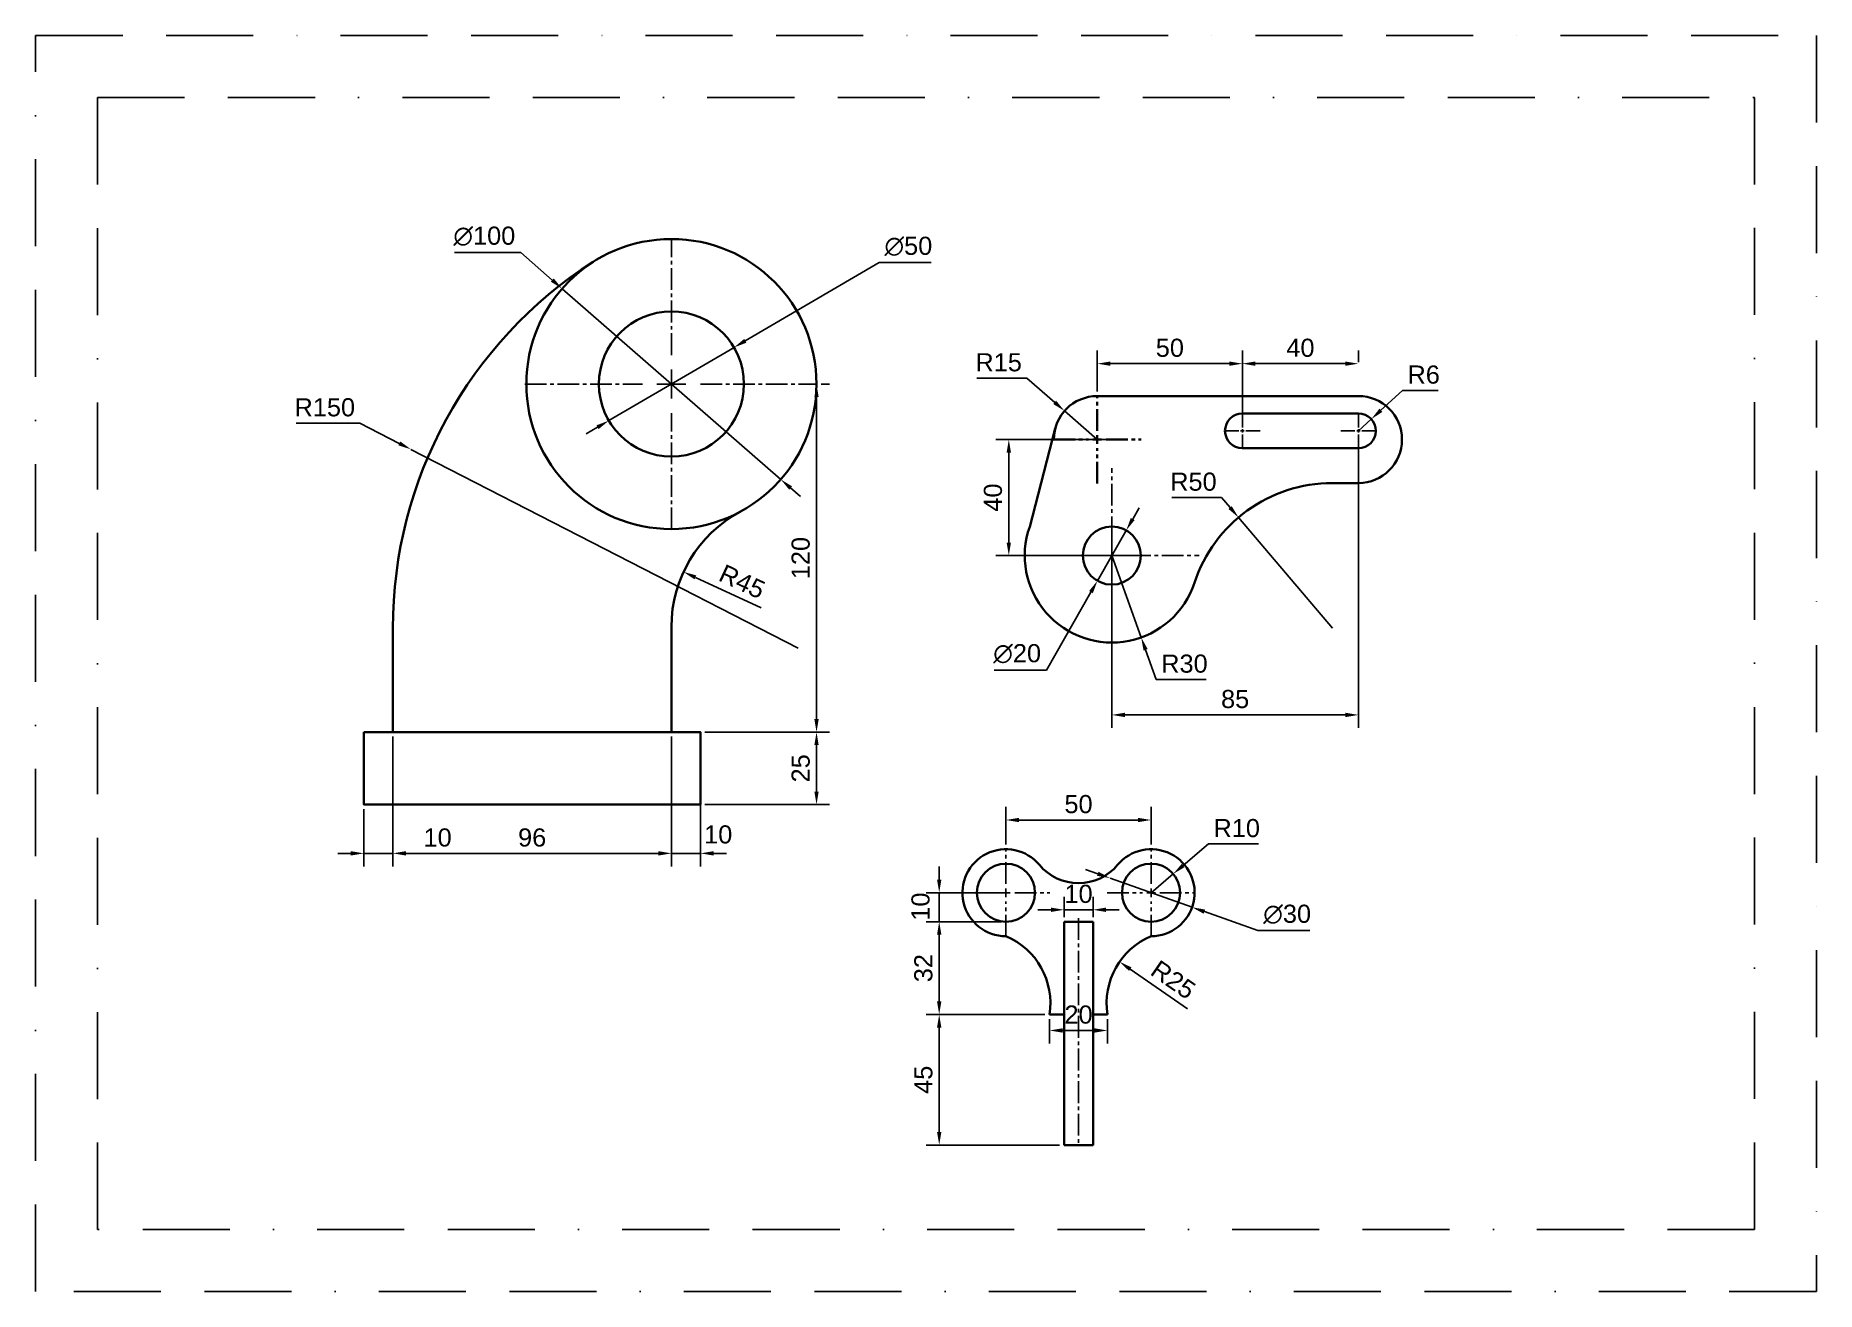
# Model space of a CAD drawing. Header units: millimetres. Extents: x 847 to 1461, y 1413 to 1846.
import ezdxf

# ---------------------------------------------------------------- set-up
doc = ezdxf.new("R2010")
doc.units = ezdxf.units.MM
doc.header["$LTSCALE"] = 10
doc.header["$MEASUREMENT"] = 0
doc.linetypes.add('BORDER', pattern=[1.75, 0.5, -0.25, 0.5, -0.25, 0, -0.25])
doc.linetypes.add('CENTER2', pattern=[1.125, 0.75, -0.125, 0.125, -0.125])
doc.styles.get("Standard").update_dxf_attribs({"font": 'arial.ttf'})
doc.dimstyles.get("Standard").update_dxf_attribs({"dimscale": 25, "dimtxt": 0.25, "dimasz": 0.18, "dimexe": 0.18, "dimexo": 0.0625, "dimgap": 0.09, "dimtad": 1, "dimtoh": 1, "dimdec": 4, "dimdsep": 46, "dimtxsty": 'Standard', "dimcen": 0.09, "dimadec": 0, "dimazin": 0, "dimtfac": 1, "dimtdec": 4, "dimtmove": 0, "dimatfit": 3, "dimfxl": 1, "dimtolj": 1, "dimtzin": 0, "dimarcsym": 0})

# ---------------------------------------------------------------- blocks, each defined once
blk = doc.blocks.new('*U1')
at = {"color": 0, "linetype": 'CENTER2', "transparency": 16777216}
for p, q in [((0, 10), (0, 50.12)), ((-50.5, 0), (-10, 0)), ((10, 0), (50.12, 0)), ((0, -50.12), (0, -10))]:
    blk.add_line(p, q, dxfattribs=at)
at = {"color": 0, "linetype": 'Continuous', "transparency": 16777216}
for p, q in [((-5, 0), (5, 0)), ((0, -5), (0, 5))]:
    blk.add_line(p, q, dxfattribs=at)
blk = doc.blocks.new('*D2')
at = {"color": 0, "lineweight": -2, "transparency": 16777216}
for p, q in [((970.17, 1604.72), (970.17, 1559.98)), ((960.17, 1579.72), (960.17, 1559.98)), ((955.67, 1564.48), (951.17, 1564.48)), ((960.17, 1564.48), (970.17, 1564.48)), ((974.67, 1564.48), (992.01, 1564.48))]:
    blk.add_line(p, q, dxfattribs=at)
at = {"color": 0, "transparency": 16777216}
for points in [[(955.67, 1565.23), (955.67, 1563.73), (960.17, 1564.48)], [(974.67, 1565.23), (974.67, 1563.73), (970.17, 1564.48)]]:
    blk.add_solid(points, dxfattribs=at)
at = {"layer": 'Defpoints', "color": 0, "transparency": 16777216}
for p in [(970.17, 1606.29), (960.17, 1581.29), (970.17, 1564.48)]:
    blk.add_point(p, dxfattribs=at)
at = {"color": 0, "transparency": 16777216, "insert": (985.59, 1569.92), "char_height": 6.25, "attachment_point": 5}
blk.add_mtext('\\A1;10', dxfattribs=at)
blk = doc.blocks.new('*D4')
at = {"color": 0, "lineweight": -2, "transparency": 16777216}
for p, q in [((970.17, 1604.72), (970.17, 1559.98)), ((1066.17, 1604.72), (1066.17, 1559.98)), ((974.67, 1564.48), (1061.67, 1564.48))]:
    blk.add_line(p, q, dxfattribs=at)
at = {"color": 0, "transparency": 16777216}
for points in [[(974.67, 1565.23), (974.67, 1563.73), (970.17, 1564.48)], [(1061.67, 1565.23), (1061.67, 1563.73), (1066.17, 1564.48)]]:
    blk.add_solid(points, dxfattribs=at)
at = {"layer": 'Defpoints', "color": 0, "transparency": 16777216}
for p in [(970.17, 1606.29), (1066.17, 1606.29), (1066.17, 1564.48)]:
    blk.add_point(p, dxfattribs=at)
at = {"color": 0, "transparency": 16777216, "insert": (1018.17, 1569.92), "char_height": 6.25, "attachment_point": 5}
blk.add_mtext('\\A1;96', dxfattribs=at)
blk = doc.blocks.new('*D5')
at = {"color": 0, "lineweight": -2, "transparency": 16777216}
for p, q in [((1066.17, 1604.72), (1066.17, 1559.98)), ((1076.17, 1604.72), (1076.17, 1559.98)), ((1061.67, 1564.48), (1057.17, 1564.48)), ((1066.17, 1564.48), (1076.17, 1564.48)), ((1080.67, 1564.48), (1085.17, 1564.48))]:
    blk.add_line(p, q, dxfattribs=at)
at = {"color": 0, "transparency": 16777216}
for points in [[(1061.67, 1565.23), (1061.67, 1563.73), (1066.17, 1564.48)], [(1080.67, 1565.23), (1080.67, 1563.73), (1076.17, 1564.48)]]:
    blk.add_solid(points, dxfattribs=at)
at = {"layer": 'Defpoints', "color": 0, "transparency": 16777216}
for p in [(1066.17, 1606.29), (1076.17, 1606.29), (1076.17, 1564.48)]:
    blk.add_point(p, dxfattribs=at)
at = {"color": 0, "transparency": 16777216, "insert": (1082.29, 1570.97), "char_height": 6.25, "attachment_point": 5}
blk.add_mtext('\\A1;10', dxfattribs=at)
blk = doc.blocks.new('*D7')
at = {"color": 0, "lineweight": -2, "transparency": 16777216}
for p, q in [((1077.73, 1606.29), (1120.67, 1606.29)), ((1116.17, 1585.79), (1116.17, 1601.79)), ((1077.73, 1581.29), (1120.67, 1581.29))]:
    blk.add_line(p, q, dxfattribs=at)
at = {"color": 0, "transparency": 16777216}
for points in [[(1115.42, 1601.79), (1116.92, 1601.79), (1116.17, 1606.29)], [(1115.42, 1585.79), (1116.92, 1585.79), (1116.17, 1581.29)]]:
    blk.add_solid(points, dxfattribs=at)
at = {"layer": 'Defpoints', "color": 0, "transparency": 16777216}
for p in [(1076.17, 1606.29), (1116.17, 1606.29), (1076.17, 1581.29)]:
    blk.add_point(p, dxfattribs=at)
at = {"color": 0, "transparency": 16777216, "insert": (1110.73, 1593.79), "char_height": 6.25, "attachment_point": 5, "rotation": 90}
blk.add_mtext('\\A1;25', dxfattribs=at)
blk = doc.blocks.new('*D8')
at = {"color": 0, "lineweight": -2, "transparency": 16777216}
for p, q in [((1117.73, 1726.29), (1120.67, 1726.29)), ((1116.17, 1610.79), (1116.17, 1721.79)), ((1077.73, 1606.29), (1120.67, 1606.29))]:
    blk.add_line(p, q, dxfattribs=at)
at = {"color": 0, "transparency": 16777216}
for points in [[(1115.42, 1721.79), (1116.92, 1721.79), (1116.17, 1726.29)], [(1115.42, 1610.79), (1116.92, 1610.79), (1116.17, 1606.29)]]:
    blk.add_solid(points, dxfattribs=at)
at = {"layer": 'Defpoints', "color": 0, "transparency": 16777216}
for p in [(1116.17, 1726.29), (1116.17, 1726.29), (1076.17, 1606.29)]:
    blk.add_point(p, dxfattribs=at)
at = {"color": 0, "transparency": 16777216, "insert": (1110.73, 1666.29), "char_height": 6.25, "attachment_point": 5, "rotation": 90}
blk.add_mtext('\\A1;120', dxfattribs=at)
blk = doc.blocks.new('*D9')
at = {"color": 0, "lineweight": -2, "transparency": 16777216}
for p, q in [((1137.71, 1768.13), (1091.63, 1741.18)), ((1155.69, 1768.13), (1137.71, 1768.13)), ((1044.59, 1713.67), (1087.75, 1738.91)), ((1040.7, 1711.39), (1036.82, 1709.12))]:
    blk.add_line(p, q, dxfattribs=at)
at = {"color": 0, "transparency": 16777216}
for points in [[(1091.25, 1741.83), (1092.01, 1740.53), (1087.75, 1738.91)], [(1040.32, 1712.04), (1041.08, 1710.75), (1044.59, 1713.67)]]:
    blk.add_solid(points, dxfattribs=at)
at = {"layer": 'Defpoints', "color": 0, "transparency": 16777216}
for p in [(1087.75, 1738.91), (1044.59, 1713.67)]:
    blk.add_point(p, dxfattribs=at)
at = {"color": 0, "transparency": 16777216, "insert": (1147.82, 1773.74), "char_height": 6.25, "attachment_point": 5}
blk.add_mtext('\\A1;∅50', dxfattribs=at)
blk = doc.blocks.new('*D10')
at = {"color": 0, "lineweight": -2, "transparency": 16777216}
for p, q in [((991.4, 1771.61), (1014.24, 1771.61)), ((1014.24, 1771.61), (1025.11, 1762.12)), ((1103.84, 1693.41), (1028.5, 1759.16)), ((1107.23, 1690.45), (1110.62, 1687.49))]:
    blk.add_line(p, q, dxfattribs=at)
at = {"color": 0, "transparency": 16777216}
for points in [[(1025.6, 1762.69), (1024.61, 1761.56), (1028.5, 1759.16)], [(1107.72, 1691.02), (1106.74, 1689.89), (1103.84, 1693.41)]]:
    blk.add_solid(points, dxfattribs=at)
at = {"layer": 'Defpoints', "color": 0, "transparency": 16777216}
for p in [(1028.5, 1759.16), (1103.84, 1693.41)]:
    blk.add_point(p, dxfattribs=at)
at = {"color": 0, "transparency": 16777216, "insert": (1001.69, 1777.23), "char_height": 6.25, "attachment_point": 5}
blk.add_mtext('\\A1;∅100', dxfattribs=at)
blk = doc.blocks.new('*D11')
at = {"color": 0, "lineweight": -2, "transparency": 16777216}
blk.add_line((1097.09, 1649.13), (1074.41, 1659.63), dxfattribs=at)
at = {"color": 0, "transparency": 16777216}
blk.add_solid([(1074.73, 1660.31), (1074.1, 1658.95), (1070.33, 1661.52)], dxfattribs=at)
at = {"layer": 'Defpoints', "color": 0, "transparency": 16777216}
for p in [(1070.33, 1661.52), (1111.17, 1642.62)]:
    blk.add_point(p, dxfattribs=at)
at = {"color": 0, "transparency": 16777216, "insert": (1090.53, 1658.15), "char_height": 6.25, "attachment_point": 5, "rotation": 335.16715}
blk.add_mtext('\\A1;R45', dxfattribs=at)
blk = doc.blocks.new('*D12')
at = {"color": 0, "lineweight": -2, "transparency": 16777216}
for p, q in [((936.82, 1712.79), (958.84, 1712.79)), ((958.84, 1712.79), (972.39, 1705.82)), ((1109.8, 1635.2), (976.39, 1703.77))]:
    blk.add_line(p, q, dxfattribs=at)
at = {"color": 0, "transparency": 16777216}
blk.add_solid([(972.73, 1706.49), (972.05, 1705.16), (976.39, 1703.77)], dxfattribs=at)
at = {"layer": 'Defpoints', "color": 0, "transparency": 16777216}
for p in [(976.39, 1703.77), (1109.8, 1635.2)]:
    blk.add_point(p, dxfattribs=at)
at = {"color": 0, "transparency": 16777216, "insert": (946.71, 1718.23), "char_height": 6.25, "attachment_point": 5}
blk.add_mtext('\\A1;R150', dxfattribs=at)
blk = doc.blocks.new('*U13')
at = {"color": 0, "linetype": 'CENTER2', "lineweight": 30, "transparency": 16777216}
for p, q in [((0, 3), (0, 15.12)), ((-15.12, 0), (-3, 0)), ((3, 0), (15.12, 0)), ((0, -15.12), (0, -3))]:
    blk.add_line(p, q, dxfattribs=at)
at = {"color": 0, "linetype": 'Continuous', "lineweight": 30, "transparency": 16777216}
for p, q in [((-1.5, 0), (1.5, 0)), ((0, -1.5), (0, 1.5))]:
    blk.add_line(p, q, dxfattribs=at)
blk = doc.blocks.new('*D14')
at = {"color": 0, "lineweight": -2, "transparency": 16777216}
for p, q in [((1216.37, 1707.14), (1177.93, 1707.14)), ((1182.43, 1671.64), (1182.43, 1702.64)), ((1216.37, 1667.14), (1177.93, 1667.14))]:
    blk.add_line(p, q, dxfattribs=at)
at = {"color": 0, "transparency": 16777216}
for points in [[(1181.68, 1702.64), (1183.18, 1702.64), (1182.43, 1707.14)], [(1181.68, 1671.64), (1183.18, 1671.64), (1182.43, 1667.14)]]:
    blk.add_solid(points, dxfattribs=at)
at = {"layer": 'Defpoints', "color": 0, "transparency": 16777216}
for p in [(1182.43, 1707.14), (1217.93, 1707.14), (1217.93, 1667.14)]:
    blk.add_point(p, dxfattribs=at)
at = {"color": 0, "transparency": 16777216, "insert": (1176.99, 1687.14), "char_height": 6.25, "attachment_point": 5, "rotation": 90}
blk.add_mtext('\\A1;40', dxfattribs=at)
blk = doc.blocks.new('*D15')
at = {"color": 0, "lineweight": -2, "transparency": 16777216}
for p, q in [((1318.13, 1724.07), (1310.67, 1717.24)), ((1330.45, 1724.07), (1318.13, 1724.07)), ((1302.93, 1710.14), (1307.36, 1714.2))]:
    blk.add_line(p, q, dxfattribs=at)
at = {"color": 0, "transparency": 16777216}
blk.add_solid([(1310.17, 1717.79), (1311.18, 1716.68), (1307.36, 1714.2)], dxfattribs=at)
at = {"layer": 'Defpoints', "color": 0, "transparency": 16777216}
for p in [(1307.36, 1714.2), (1302.93, 1710.14)]:
    blk.add_point(p, dxfattribs=at)
at = {"color": 0, "transparency": 16777216, "insert": (1325.41, 1729.51), "char_height": 6.25, "attachment_point": 5}
blk.add_mtext('\\A1;R6', dxfattribs=at)
blk = doc.blocks.new('*D17')
at = {"color": 0, "lineweight": -2, "transparency": 16777216}
for p, q in [((1217.93, 1667.14), (1228.06, 1638.9)), ((1233.25, 1624.42), (1229.58, 1634.67)), ((1250.42, 1624.42), (1233.25, 1624.42))]:
    blk.add_line(p, q, dxfattribs=at)
at = {"color": 0, "transparency": 16777216}
blk.add_solid([(1230.28, 1634.92), (1228.87, 1634.41), (1228.06, 1638.9)], dxfattribs=at)
at = {"layer": 'Defpoints', "color": 0, "transparency": 16777216}
for p in [(1217.93, 1667.14), (1228.06, 1638.9)]:
    blk.add_point(p, dxfattribs=at)
at = {"color": 0, "transparency": 16777216, "insert": (1242.96, 1629.86), "char_height": 6.25, "attachment_point": 5}
blk.add_mtext('\\A1;R30', dxfattribs=at)
blk = doc.blocks.new('*D18')
at = {"color": 0, "lineweight": -2, "transparency": 16777216}
for p, q in [((1171.45, 1728.31), (1188.68, 1728.31)), ((1188.68, 1728.31), (1198.24, 1719.97)), ((1212.93, 1707.14), (1201.63, 1717.01))]:
    blk.add_line(p, q, dxfattribs=at)
at = {"color": 0, "transparency": 16777216}
blk.add_solid([(1198.74, 1720.53), (1197.75, 1719.4), (1201.63, 1717.01)], dxfattribs=at)
at = {"layer": 'Defpoints', "color": 0, "transparency": 16777216}
for p in [(1201.63, 1717.01), (1212.93, 1707.14)]:
    blk.add_point(p, dxfattribs=at)
at = {"color": 0, "transparency": 16777216, "insert": (1178.94, 1733.75), "char_height": 6.25, "attachment_point": 5}
blk.add_mtext('\\A1;R15', dxfattribs=at)
blk = doc.blocks.new('*D19')
at = {"color": 0, "lineweight": -2, "transparency": 16777216}
for p, q in [((1225.12, 1679.74), (1227.35, 1683.65)), ((1222.89, 1675.83), (1212.98, 1658.46)), ((1195.42, 1627.68), (1210.75, 1654.55)), ((1177.44, 1627.68), (1195.42, 1627.68))]:
    blk.add_line(p, q, dxfattribs=at)
at = {"color": 0, "transparency": 16777216}
for points in [[(1224.47, 1680.11), (1225.77, 1679.37), (1222.89, 1675.83)], [(1210.1, 1654.92), (1211.4, 1654.18), (1212.98, 1658.46)]]:
    blk.add_solid(points, dxfattribs=at)
at = {"layer": 'Defpoints', "color": 0, "transparency": 16777216}
for p in [(1222.89, 1675.83), (1212.98, 1658.46)]:
    blk.add_point(p, dxfattribs=at)
at = {"color": 0, "transparency": 16777216, "insert": (1185.31, 1633.29), "char_height": 6.25, "attachment_point": 5}
blk.add_mtext('\\A1;∅20', dxfattribs=at)
blk = doc.blocks.new('*D20')
at = {"color": 0, "lineweight": -2, "transparency": 16777216}
for p, q in [((1238.61, 1687.14), (1255.77, 1687.14)), ((1255.77, 1687.14), (1258.68, 1683.71)), ((1293.93, 1642.14), (1261.59, 1680.28))]:
    blk.add_line(p, q, dxfattribs=at)
at = {"color": 0, "transparency": 16777216}
blk.add_solid([(1259.25, 1684.2), (1258.11, 1683.23), (1261.59, 1680.28)], dxfattribs=at)
at = {"layer": 'Defpoints', "color": 0, "transparency": 16777216}
for p in [(1261.59, 1680.28), (1293.93, 1642.14)]:
    blk.add_point(p, dxfattribs=at)
at = {"color": 0, "transparency": 16777216, "insert": (1246.06, 1692.59), "char_height": 6.25, "attachment_point": 5}
blk.add_mtext('\\A1;R50', dxfattribs=at)
blk = doc.blocks.new('*D21')
at = {"color": 0, "lineweight": -2, "transparency": 16777216}
for p, q in [((1212.93, 1723.71), (1212.93, 1737.81)), ((1262.93, 1711.71), (1262.93, 1737.81)), ((1217.43, 1733.31), (1258.43, 1733.31))]:
    blk.add_line(p, q, dxfattribs=at)
at = {"color": 0, "transparency": 16777216}
for points in [[(1217.43, 1734.06), (1217.43, 1732.56), (1212.93, 1733.31)], [(1258.43, 1734.06), (1258.43, 1732.56), (1262.93, 1733.31)]]:
    blk.add_solid(points, dxfattribs=at)
at = {"layer": 'Defpoints', "color": 0, "transparency": 16777216}
for p in [(1262.93, 1733.31), (1212.93, 1722.14), (1262.93, 1710.14)]:
    blk.add_point(p, dxfattribs=at)
at = {"color": 0, "transparency": 16777216, "insert": (1237.93, 1738.75), "char_height": 6.25, "attachment_point": 5}
blk.add_mtext('\\A1;50', dxfattribs=at)
blk = doc.blocks.new('*D22')
at = {"color": 0, "lineweight": -2, "transparency": 16777216}
for p, q in [((1262.93, 1711.71), (1262.93, 1737.81)), ((1302.93, 1733.87), (1302.93, 1737.81)), ((1267.43, 1733.31), (1298.43, 1733.31))]:
    blk.add_line(p, q, dxfattribs=at)
at = {"color": 0, "transparency": 16777216}
for points in [[(1267.43, 1734.06), (1267.43, 1732.56), (1262.93, 1733.31)], [(1298.43, 1734.06), (1298.43, 1732.56), (1302.93, 1733.31)]]:
    blk.add_solid(points, dxfattribs=at)
at = {"layer": 'Defpoints', "color": 0, "transparency": 16777216}
for p in [(1302.93, 1733.31), (1302.93, 1732.31), (1262.93, 1710.14)]:
    blk.add_point(p, dxfattribs=at)
at = {"color": 0, "transparency": 16777216, "insert": (1282.93, 1738.75), "char_height": 6.25, "attachment_point": 5}
blk.add_mtext('\\A1;40', dxfattribs=at)
blk = doc.blocks.new('*D23')
at = {"color": 0, "lineweight": -2, "transparency": 16777216}
for p, q in [((1302.93, 1708.58), (1302.93, 1607.72)), ((1217.93, 1665.58), (1217.93, 1607.72)), ((1298.43, 1612.22), (1222.43, 1612.22))]:
    blk.add_line(p, q, dxfattribs=at)
at = {"color": 0, "transparency": 16777216}
for points in [[(1222.43, 1612.97), (1222.43, 1611.47), (1217.93, 1612.22)], [(1298.43, 1612.97), (1298.43, 1611.47), (1302.93, 1612.22)]]:
    blk.add_solid(points, dxfattribs=at)
at = {"layer": 'Defpoints', "color": 0, "transparency": 16777216}
for p in [(1302.93, 1710.14), (1217.93, 1667.14), (1217.93, 1612.22)]:
    blk.add_point(p, dxfattribs=at)
at = {"color": 0, "transparency": 16777216, "insert": (1260.43, 1617.66), "char_height": 6.25, "attachment_point": 5}
blk.add_mtext('\\A1;85', dxfattribs=at)
blk = doc.blocks.new('*U24')
at = {"color": 0, "linetype": 'CENTER2', "transparency": 16777216}
for p, q in [((-6.12, 0), (-1.2, 0)), ((0, 1.2), (0, 6.12)), ((1.2, 0), (6.12, 0)), ((0, -6.12), (0, -1.2))]:
    blk.add_line(p, q, dxfattribs=at)
at = {"color": 0, "linetype": 'Continuous', "transparency": 16777216}
for p, q in [((-0.6, 0), (0.6, 0)), ((0, -0.6), (0, 0.6))]:
    blk.add_line(p, q, dxfattribs=at)
blk = doc.blocks.new('*U25')
at = {"color": 0, "linetype": 'CENTER2', "transparency": 16777216}
for p, q in [((-6.12, 0), (-1.2, 0)), ((0, 1.2), (0, 6.12)), ((1.2, 0), (6.12, 0)), ((0, -6.12), (0, -1.2))]:
    blk.add_line(p, q, dxfattribs=at)
at = {"color": 0, "linetype": 'Continuous', "transparency": 16777216}
for p, q in [((-0.6, 0), (0.6, 0)), ((0, -0.6), (0, 0.6))]:
    blk.add_line(p, q, dxfattribs=at)
blk = doc.blocks.new('*U26')
at = {"color": 0, "linetype": 'CENTER2', "transparency": 16777216}
for p, q in [((0, 2), (0, 10.12)), ((-10.12, 0), (-2, 0)), ((2, 0), (10.12, 0)), ((0, -10.12), (0, -2))]:
    blk.add_line(p, q, dxfattribs=at)
at = {"color": 0, "linetype": 'Continuous', "transparency": 16777216}
for p, q in [((-1, 0), (1, 0)), ((0, -1), (0, 1))]:
    blk.add_line(p, q, dxfattribs=at)
blk = doc.blocks.new('*U27')
at = {"color": 0, "linetype": 'CENTER2', "transparency": 16777216}
for p, q in [((0, 2), (0, 10.12)), ((-10.12, 0), (-2, 0)), ((2, 0), (10.12, 0)), ((0, -10.12), (0, -2))]:
    blk.add_line(p, q, dxfattribs=at)
at = {"color": 0, "linetype": 'Continuous', "transparency": 16777216}
for p, q in [((-1, 0), (1, 0)), ((0, -1), (0, 1))]:
    blk.add_line(p, q, dxfattribs=at)
blk = doc.blocks.new('*U28')
at = {"color": 0, "linetype": 'CENTER2', "transparency": 16777216}
for p, q in [((0, 2), (0, 10.12)), ((-10.12, 0), (-2, 0)), ((2, 0), (10.12, 0)), ((0, -10.12), (0, -2))]:
    blk.add_line(p, q, dxfattribs=at)
at = {"color": 0, "linetype": 'Continuous', "transparency": 16777216}
for p, q in [((-1, 0), (1, 0)), ((0, -1), (0, 1))]:
    blk.add_line(p, q, dxfattribs=at)
blk = doc.blocks.new('*U29')
at = {"color": 0, "linetype": 'CENTER2', "transparency": 16777216}
for p, q in [((0, 2), (0, 10.12)), ((-10.12, 0), (-2, 0)), ((2, 0), (10.12, 0)), ((0, -10.12), (0, -2))]:
    blk.add_line(p, q, dxfattribs=at)
at = {"color": 0, "linetype": 'Continuous', "transparency": 16777216}
for p, q in [((-1, 0), (1, 0)), ((0, -1), (0, 1))]:
    blk.add_line(p, q, dxfattribs=at)
blk = doc.blocks.new('*U30')
at = {"color": 0, "linetype": 'CENTER2', "transparency": 16777216}
for p, q in [((0, 6), (0, 30.12)), ((-30.12, 0), (-6, 0)), ((6, 0), (30.12, 0)), ((0, -30.12), (0, -6))]:
    blk.add_line(p, q, dxfattribs=at)
at = {"color": 0, "linetype": 'Continuous', "transparency": 16777216}
for p, q in [((-3, 0), (3, 0)), ((0, -3), (0, 3))]:
    blk.add_line(p, q, dxfattribs=at)
blk = doc.blocks.new('*U31')
at = {"color": 0, "linetype": 'CENTER2', "transparency": 16777216}
for p, q in [((0, 6), (0, 30.12)), ((-30.12, 0), (-6, 0)), ((6, 0), (30.12, 0)), ((0, -30.12), (0, -6))]:
    blk.add_line(p, q, dxfattribs=at)
at = {"color": 0, "linetype": 'Continuous', "transparency": 16777216}
for p, q in [((-3, 0), (3, 0)), ((0, -3), (0, 3))]:
    blk.add_line(p, q, dxfattribs=at)
blk = doc.blocks.new('*U32')
at = {"color": 0, "linetype": 'CENTER2', "transparency": 16777216}
for p, q in [((0, 2), (0, 10.12)), ((-10.12, 0), (-2, 0)), ((2, 0), (10.12, 0)), ((0, -10.12), (0, -2))]:
    blk.add_line(p, q, dxfattribs=at)
at = {"color": 0, "linetype": 'Continuous', "transparency": 16777216}
for p, q in [((-1, 0), (1, 0)), ((0, -1), (0, 1))]:
    blk.add_line(p, q, dxfattribs=at)
blk = doc.blocks.new('*U33')
at = {"color": 0, "linetype": 'CENTER2', "transparency": 16777216}
for p, q in [((0, 6), (0, 30.12)), ((-30.12, 0), (-6, 0)), ((6, 0), (30.12, 0)), ((0, -30.12), (0, -6))]:
    blk.add_line(p, q, dxfattribs=at)
at = {"color": 0, "linetype": 'Continuous', "transparency": 16777216}
for p, q in [((-3, 0), (3, 0)), ((0, -3), (0, 3))]:
    blk.add_line(p, q, dxfattribs=at)
blk = doc.blocks.new('*U35')
at = {"color": 0, "linetype": 'CENTER2', "transparency": 16777216}
blk.add_line((0, 39.74), (0, -38.62), dxfattribs=at)
blk = doc.blocks.new('*U36')
at = {"color": 0, "linetype": 'CENTER2', "transparency": 16777216}
for p, q in [((0, 3), (0, 15.12)), ((-15.12, 0), (-3, 0)), ((3, 0), (15.12, 0)), ((0, -15.12), (0, -3))]:
    blk.add_line(p, q, dxfattribs=at)
at = {"color": 0, "linetype": 'Continuous', "transparency": 16777216}
for p, q in [((-1.5, 0), (1.5, 0)), ((0, -1.5), (0, 1.5))]:
    blk.add_line(p, q, dxfattribs=at)
blk = doc.blocks.new('*U37')
at = {"color": 0, "linetype": 'CENTER2', "transparency": 16777216}
for p, q in [((0, 3), (0, 15.12)), ((-15.12, 0), (-3, 0)), ((3, 0), (15.12, 0)), ((0, -15.12), (0, -3))]:
    blk.add_line(p, q, dxfattribs=at)
at = {"color": 0, "linetype": 'Continuous', "transparency": 16777216}
for p, q in [((-1.5, 0), (1.5, 0)), ((0, -1.5), (0, 1.5))]:
    blk.add_line(p, q, dxfattribs=at)
blk = doc.blocks.new('*D38')
at = {"color": 0, "lineweight": -2, "transparency": 16777216}
for p, q in [((1181.46, 1567.49), (1181.46, 1580.48)), ((1231.46, 1567.49), (1231.46, 1580.48)), ((1185.96, 1575.98), (1226.96, 1575.98))]:
    blk.add_line(p, q, dxfattribs=at)
at = {"color": 0, "transparency": 16777216}
for points in [[(1185.96, 1576.73), (1185.96, 1575.23), (1181.46, 1575.98)], [(1226.96, 1576.73), (1226.96, 1575.23), (1231.46, 1575.98)]]:
    blk.add_solid(points, dxfattribs=at)
at = {"layer": 'Defpoints', "color": 0, "transparency": 16777216}
for p in [(1231.46, 1575.98), (1181.46, 1565.92), (1231.46, 1565.92)]:
    blk.add_point(p, dxfattribs=at)
at = {"color": 0, "transparency": 16777216, "insert": (1206.46, 1581.43), "char_height": 6.25, "attachment_point": 5}
blk.add_mtext('\\A1;50', dxfattribs=at)
blk = doc.blocks.new('*D39')
at = {"color": 0, "lineweight": -2, "transparency": 16777216}
for p, q in [((1158.45, 1555.42), (1158.45, 1559.92)), ((1179.89, 1550.92), (1153.95, 1550.92)), ((1158.45, 1550.92), (1158.45, 1540.92)), ((1179.89, 1540.92), (1153.95, 1540.92)), ((1158.45, 1536.42), (1158.45, 1531.92))]:
    blk.add_line(p, q, dxfattribs=at)
at = {"color": 0, "transparency": 16777216}
for points in [[(1157.7, 1555.42), (1159.2, 1555.42), (1158.45, 1550.92)], [(1157.7, 1536.42), (1159.2, 1536.42), (1158.45, 1540.92)]]:
    blk.add_solid(points, dxfattribs=at)
at = {"layer": 'Defpoints', "color": 0, "transparency": 16777216}
for p in [(1181.46, 1550.92), (1158.45, 1540.92), (1181.46, 1540.92)]:
    blk.add_point(p, dxfattribs=at)
at = {"color": 0, "transparency": 16777216, "insert": (1152.03, 1546.13), "char_height": 6.25, "attachment_point": 5, "rotation": 90}
blk.add_mtext('\\A1;10', dxfattribs=at)
blk = doc.blocks.new('*D40')
at = {"color": 0, "lineweight": -2, "transparency": 16777216}
for p, q in [((1179.89, 1540.92), (1153.95, 1540.92)), ((1158.45, 1536.42), (1158.45, 1513.42)), ((1194.89, 1508.92), (1153.95, 1508.92))]:
    blk.add_line(p, q, dxfattribs=at)
at = {"color": 0, "transparency": 16777216}
for points in [[(1157.7, 1536.42), (1159.2, 1536.42), (1158.45, 1540.92)], [(1157.7, 1513.42), (1159.2, 1513.42), (1158.45, 1508.92)]]:
    blk.add_solid(points, dxfattribs=at)
at = {"layer": 'Defpoints', "color": 0, "transparency": 16777216}
for p in [(1181.46, 1540.92), (1158.45, 1508.92), (1196.46, 1508.92)]:
    blk.add_point(p, dxfattribs=at)
at = {"color": 0, "transparency": 16777216, "insert": (1153.01, 1524.92), "char_height": 6.25, "attachment_point": 5, "rotation": 90}
blk.add_mtext('\\A1;32', dxfattribs=at)
blk = doc.blocks.new('*D41')
at = {"color": 0, "lineweight": -2, "transparency": 16777216}
for p, q in [((1194.89, 1508.92), (1153.95, 1508.92)), ((1158.45, 1504.42), (1158.45, 1468.42)), ((1199.89, 1463.92), (1153.95, 1463.92))]:
    blk.add_line(p, q, dxfattribs=at)
at = {"color": 0, "transparency": 16777216}
for points in [[(1157.7, 1504.42), (1159.2, 1504.42), (1158.45, 1508.92)], [(1157.7, 1468.42), (1159.2, 1468.42), (1158.45, 1463.92)]]:
    blk.add_solid(points, dxfattribs=at)
at = {"layer": 'Defpoints', "color": 0, "transparency": 16777216}
for p in [(1196.46, 1508.92), (1158.45, 1463.92), (1201.46, 1463.92)]:
    blk.add_point(p, dxfattribs=at)
at = {"color": 0, "transparency": 16777216, "insert": (1153.02, 1486.42), "char_height": 6.25, "attachment_point": 5, "rotation": 90}
blk.add_mtext('\\A1;45', dxfattribs=at)
blk = doc.blocks.new('*D42')
at = {"color": 0, "lineweight": -2, "transparency": 16777216}
for p, q in [((1201.46, 1542.49), (1201.46, 1549.54)), ((1211.46, 1542.49), (1211.46, 1549.54)), ((1196.96, 1545.04), (1192.46, 1545.04)), ((1201.46, 1545.04), (1211.46, 1545.04)), ((1215.96, 1545.04), (1220.46, 1545.04))]:
    blk.add_line(p, q, dxfattribs=at)
at = {"color": 0, "transparency": 16777216}
for points in [[(1196.96, 1545.79), (1196.96, 1544.29), (1201.46, 1545.04)], [(1215.96, 1545.79), (1215.96, 1544.29), (1211.46, 1545.04)]]:
    blk.add_solid(points, dxfattribs=at)
at = {"layer": 'Defpoints', "color": 0, "transparency": 16777216}
for p in [(1201.46, 1540.92), (1211.46, 1545.04), (1211.46, 1540.92)]:
    blk.add_point(p, dxfattribs=at)
at = {"color": 0, "transparency": 16777216, "insert": (1206.46, 1550.48), "char_height": 6.25, "attachment_point": 5}
blk.add_mtext('\\A1;10', dxfattribs=at)
blk = doc.blocks.new('*D43')
at = {"color": 0, "lineweight": -2, "transparency": 16777216}
for p, q in [((1251.27, 1567.72), (1242.52, 1560.3)), ((1268.43, 1567.72), (1251.27, 1567.72)), ((1231.46, 1550.92), (1239.08, 1557.39))]:
    blk.add_line(p, q, dxfattribs=at)
at = {"color": 0, "transparency": 16777216}
blk.add_solid([(1242.03, 1560.87), (1243, 1559.73), (1239.08, 1557.39)], dxfattribs=at)
at = {"layer": 'Defpoints', "color": 0, "transparency": 16777216}
for p in [(1239.08, 1557.39), (1231.46, 1550.92)]:
    blk.add_point(p, dxfattribs=at)
at = {"color": 0, "transparency": 16777216, "insert": (1260.98, 1573.16), "char_height": 6.25, "attachment_point": 5}
blk.add_mtext('\\A1;R10', dxfattribs=at)
blk = doc.blocks.new('*D44')
at = {"color": 0, "lineweight": -2, "transparency": 16777216}
for p, q in [((1213.08, 1557.46), (1208.84, 1558.97)), ((1217.32, 1555.95), (1245.59, 1545.9)), ((1268.25, 1537.84), (1249.83, 1544.39)), ((1286.23, 1537.84), (1268.25, 1537.84))]:
    blk.add_line(p, q, dxfattribs=at)
at = {"color": 0, "transparency": 16777216}
for points in [[(1213.33, 1558.16), (1212.83, 1556.75), (1217.32, 1555.95)], [(1250.08, 1545.1), (1249.58, 1543.68), (1245.59, 1545.9)]]:
    blk.add_solid(points, dxfattribs=at)
at = {"layer": 'Defpoints', "color": 0, "transparency": 16777216}
for p in [(1217.32, 1555.95), (1245.59, 1545.9)]:
    blk.add_point(p, dxfattribs=at)
at = {"color": 0, "transparency": 16777216, "insert": (1278.36, 1543.46), "char_height": 6.25, "attachment_point": 5}
blk.add_mtext('\\A1;∅30', dxfattribs=at)
blk = doc.blocks.new('*D45')
at = {"color": 0, "lineweight": -2, "transparency": 16777216}
blk.add_line((1244, 1510.89), (1224.29, 1524.55), dxfattribs=at)
at = {"color": 0, "transparency": 16777216}
blk.add_solid([(1224.72, 1525.17), (1223.86, 1523.94), (1220.59, 1527.12)], dxfattribs=at)
at = {"layer": 'Defpoints', "color": 0, "transparency": 16777216}
for p in [(1220.59, 1527.12), (1241.14, 1512.88)]:
    blk.add_point(p, dxfattribs=at)
at = {"color": 0, "transparency": 16777216, "insert": (1239.1, 1520.91), "char_height": 6.25, "attachment_point": 5, "rotation": 325.28027}
blk.add_mtext('\\A1;R25', dxfattribs=at)
blk = doc.blocks.new('*D47')
at = {"color": 0, "lineweight": -2, "transparency": 16777216}
for p, q in [((1196.46, 1507.36), (1196.46, 1498.92)), ((1216.46, 1507.36), (1216.46, 1498.92)), ((1200.96, 1503.42), (1211.96, 1503.42))]:
    blk.add_line(p, q, dxfattribs=at)
at = {"color": 0, "transparency": 16777216}
for points in [[(1200.96, 1504.17), (1200.96, 1502.67), (1196.46, 1503.42)], [(1211.96, 1504.17), (1211.96, 1502.67), (1216.46, 1503.42)]]:
    blk.add_solid(points, dxfattribs=at)
at = {"layer": 'Defpoints', "color": 0, "transparency": 16777216}
for p in [(1196.46, 1508.92), (1216.46, 1508.92), (1216.46, 1503.42)]:
    blk.add_point(p, dxfattribs=at)
at = {"color": 0, "transparency": 16777216, "insert": (1206.46, 1508.87), "char_height": 6.25, "attachment_point": 5}
blk.add_mtext('\\A1;20', dxfattribs=at)

msp = doc.modelspace()

# ---------------------------------------------------------------- linework, layer by layer
at = {"lineweight": 30}
for p, q in [((1198.41499, 1710.91286), (1189.6351, 1677.10277)), ((1302.93345, 1692.14267), (1293.92687, 1692.14267))]:
    msp.add_line(p, q, dxfattribs=at)
at = {"color": 0, "lineweight": 30}
for p, q in [((970.16793, 1606.28715), (970.16793, 1642.12065)), ((1066.16793, 1606.28715), (1066.16793, 1642.62115))]:
    msp.add_line(p, q, dxfattribs=at)
at = {"color": 7, "lineweight": 30, "true_color": 0xffffff}
for p, q in [((1201.45618, 1540.92381), (1201.45618, 1463.92381)), ((1201.45618, 1540.92381), (1211.45618, 1540.92381)), ((1211.45618, 1540.92381), (1211.45618, 1463.92381)), ((1196.45618, 1508.92381), (1201.45618, 1508.92381)), ((1211.45618, 1508.92381), (1216.45618, 1508.92381)), ((1201.45618, 1463.92381), (1211.45618, 1463.92381))]:
    msp.add_line(p, q, dxfattribs=at)
at = {"color": 5, "linetype": 'BORDER', "ltscale": 6}
for points in [[(847.0531, 1846.41101), (1460.7399, 1846.41101), (1460.7399, 1413.46837), (847.0531, 1413.46837)], [(868.339, 1825.1251), (1439.454, 1825.1251), (1439.454, 1434.75427), (868.339, 1434.75427)]]:
    msp.add_lwpolyline(points, close=True, dxfattribs=at)
at = {"lineweight": 30}
for points in [[(1212.93345, 1722.14267), (1302.93345, 1722.14267, -1), (1302.93345, 1692.14267)], [(1302.93345, 1716.14267), (1262.93345, 1716.14267, 1), (1262.93345, 1704.14267), (1302.93345, 1704.14267, 1), (1302.93345, 1716.14267, 5.37012196)]]:
    msp.add_lwpolyline(points, format="xyb", dxfattribs=at)
at = {"color": 0, "lineweight": 30}
msp.add_lwpolyline([(960.16793, 1606.28715), (1076.16793, 1606.28715), (1076.16793, 1581.28715), (960.16793, 1581.28715)], close=True, dxfattribs=at)
for radius in [50, 25]:
    msp.add_circle((1066.16793, 1726.28715), radius, dxfattribs=at)
at = {"lineweight": 30}
msp.add_circle((1217.93345, 1667.14267), 10, dxfattribs=at)
at = {"color": 7, "lineweight": 30, "true_color": 0xffffff}
for centre in [(1181.45618, 1550.92381), (1231.45618, 1550.92381)]:
    msp.add_circle(centre, 10, dxfattribs=at)
at = {"color": 0, "lineweight": 30}
for centre, radius, start in [((1120.16793, 1642.12065), 150, 122.68363885), ((1111.16793, 1642.62115), 45, 118.27371363)]:
    msp.add_arc(centre, radius, start, 180, dxfattribs=at)
at = {"lineweight": 30}
for centre, radius, start, end in [((1212.93345, 1707.14267), 15, 90, 180), ((1293.92687, 1642.14267), 50, 90, 161.79004314), ((1217.93345, 1667.14267), 30, 160.60958097, 341.79004314)]:
    msp.add_arc(centre, radius, start, end, dxfattribs=at)
at = {"color": 7, "lineweight": 30, "true_color": 0xffffff}
for centre, radius, start, end in [((1181.45618, 1550.92381), 15, 39.71513723, 270), ((1231.45618, 1550.92381), 15, 270, 140.28486277), ((1206.45618, 1571.69037), 17.5, 219.71513723, 320.28486277), ((1171.77059, 1512.87626), 25, 350.9034793, 67.2057289), ((1241.14176, 1512.87626), 25, 112.7942711, 189.0965207)]:
    msp.add_arc(centre, radius, start, end, dxfattribs=at)

# ---------------------------------------------------------------- block references
at = {"color": 41, "linetype": 'CENTER2', "true_color": 0xf4ee51}
msp.add_blockref('*U1', (1066.16793, 1726.28715), dxfattribs=at)
at = {"linetype": 'CENTER2', "lineweight": 30}
msp.add_blockref('*U13', (1212.93345, 1707.14267), dxfattribs=at)
at = {"color": 141, "linetype": 'CENTER2', "true_color": 0xadddf7}
for name, p in [('*U24', (1262.93345, 1710.14267)), ('*U25', (1302.93345, 1710.14267)), ('*U30', (1217.93345, 1667.14267)), ('*U31', (1217.93345, 1667.14267)), ('*U33', (1217.93345, 1667.14267)), ('*U26', (1217.93345, 1667.14267)), ('*U27', (1217.93345, 1667.14267)), ('*U28', (1217.93345, 1667.14267)), ('*U29', (1217.93345, 1667.14267)), ('*U32', (1217.93345, 1667.14267)), ('*U36', (1181.45618, 1550.92381)), ('*U37', (1231.45618, 1550.92381)), ('*U35', (1206.45618, 1502.42381))]:
    msp.add_blockref(name, p, dxfattribs=at)

# ---------------------------------------------------------------- dimensions: what is measured, and where the dimension line sits
at = {"color": 41, "true_color": 0xf4ee51}
for p1, p2, picture, middle in [((1103.83901, 1693.41027), (1028.49685, 1759.16404), '*D10', (1001.69315, 1771.60921)), ((1044.5878, 1713.66583), (1087.74807, 1738.90847), '*D9', (1147.82433, 1768.12827))]:
    dim = msp.add_diameter_dim_2p(p1=p1, p2=p2, dimstyle='Standard', dxfattribs=at)
    dim.commit()
    dim.dimension.update_dxf_attribs({"geometry": picture, "text_midpoint": middle, "dimtype": 163})
at = {"color": 141, "true_color": 0xadddf7}
for center, mpoint, picture, middle in [((1212.93345, 1707.14267), (1201.63245, 1717.00611), '*D18', (1178.9364, 1728.31353)), ((1302.93345, 1710.14267), (1307.35649, 1714.19689), '*D15', (1325.4131, 1724.06836)), ((1231.45618, 1550.92381), (1239.08402, 1557.39033), '*D43', (1260.97832, 1567.72256)), ((1241.14176, 1512.87626), (1220.59306, 1527.11532), '*D45', (1235.99688, 1516.44137))]:
    dim = msp.add_radius_dim(center=center, mpoint=mpoint, dimstyle='Standard', dxfattribs=at)
    dim.commit()
    dim.dimension.update_dxf_attribs({"geometry": picture, "text_midpoint": middle, "dimtype": 164})
for base, p1, p2, picture, middle in [((1262.93345, 1733.30784), (1212.93345, 1722.14267), (1262.93345, 1710.14267), '*D21', (1237.93345, 1738.74892)), ((1217.93345, 1612.22084), (1302.93345, 1710.14267), (1217.93345, 1667.14267), '*D23', (1260.43345, 1617.66192)), ((1231.45618, 1575.98443), (1181.45618, 1565.92381), (1231.45618, 1565.92381), '*D38', (1206.45618, 1581.42551)), ((1216.45618, 1503.42466), (1196.45618, 1508.92381), (1216.45618, 1508.92381), '*D47', (1206.45618, 1508.86574))]:
    dim = msp.add_linear_dim(base=base, p1=p1, p2=p2, dimstyle='Standard', dxfattribs=at)
    dim.commit()
    dim.dimension.update_dxf_attribs({"geometry": picture, "text_midpoint": middle})
dim = msp.add_linear_dim(base=(1302.93345, 1733.30784), p1=(1262.93345, 1710.14267), p2=(1302.93345, 1732.30898), dimstyle='Standard', override={"dimtmove": 1}, dxfattribs=at)
dim.commit()
dim.dimension.update_dxf_attribs({"geometry": '*D22', "text_midpoint": (1282.93345, 1738.74892)})
at = {"color": 41, "true_color": 0xf4ee51}
dim = msp.add_linear_dim(base=(1116.16793, 1726.28715), p1=(1076.16793, 1606.28715), p2=(1116.16793, 1726.28715), angle=90, dimstyle='Standard', override={"dimtmove": 1}, dxfattribs=at)
dim.commit()
dim.dimension.update_dxf_attribs({"geometry": '*D8', "text_midpoint": (1110.72685, 1666.28715)})
for center, mpoint, picture, middle in [((1109.80221, 1635.19684), (976.39227, 1703.76643), '*D12', (946.70576, 1712.78777)), ((1111.16793, 1642.62115), (1070.32878, 1661.51991), '*D11', (1088.2534, 1653.2251))]:
    dim = msp.add_radius_dim(center=center, mpoint=mpoint, dimstyle='Standard', dxfattribs=at)
    dim.commit()
    dim.dimension.update_dxf_attribs({"geometry": picture, "text_midpoint": middle, "dimtype": 164})
at = {"color": 141, "true_color": 0xadddf7}
dim = msp.add_linear_dim(base=(1182.42949, 1707.14267), p1=(1217.93345, 1667.14267), p2=(1217.93345, 1707.14267), angle=90, dimstyle='Standard', dxfattribs=at)
dim.commit()
dim.dimension.update_dxf_attribs({"geometry": '*D14', "text_midpoint": (1176.98841, 1687.14267)})
for center, mpoint, picture, middle in [((1293.92687, 1642.14267), (1261.5915, 1680.27958), '*D20', (1246.06462, 1692.58531)), ((1217.93345, 1667.14267), (1228.05972, 1638.90336), '*D17', (1242.95981, 1629.86317))]:
    dim = msp.add_radius_dim(center=center, mpoint=mpoint, dimstyle='Standard', dxfattribs=at)
    dim.commit()
    dim.dimension.update_dxf_attribs({"geometry": picture, "text_midpoint": middle})
for p1, p2, picture, middle in [((1222.88785, 1675.82909), (1212.97904, 1658.45625), '*D19', (1185.30857, 1627.67812)), ((1217.32341, 1555.95022), (1245.58895, 1545.8974), '*D44', (1278.36118, 1537.83949))]:
    dim = msp.add_diameter_dim_2p(p1=p1, p2=p2, dimstyle='Standard', dxfattribs=at)
    dim.commit()
    dim.dimension.update_dxf_attribs({"geometry": picture, "text_midpoint": middle, "dimtype": 163})
at = {"color": 41, "true_color": 0xf4ee51}
dim = msp.add_linear_dim(base=(970.16793, 1564.4812), p1=(960.16793, 1581.28715), p2=(970.16793, 1606.28715), dimstyle='Standard', dxfattribs=at)
dim.commit()
dim.dimension.update_dxf_attribs({"geometry": '*D2', "text_midpoint": (985.58957, 1569.92229)})
dim = msp.add_linear_dim(base=(1066.16793, 1564.4812), p1=(970.16793, 1606.28715), p2=(1066.16793, 1606.28715), dimstyle='Standard', override={"dimtmove": 1}, dxfattribs=at)
dim.commit()
dim.dimension.update_dxf_attribs({"geometry": '*D4', "text_midpoint": (1018.16793, 1569.92229)})
dim = msp.add_linear_dim(base=(1076.16793, 1564.4812), p1=(1066.16793, 1606.28715), p2=(1076.16793, 1606.28715), dimstyle='Standard', override={"dimtmove": 2}, dxfattribs=at)
dim.commit()
dim.dimension.update_dxf_attribs({"geometry": '*D5', "text_midpoint": (1082.28855, 1570.97476), "dimtype": 160})
dim = msp.add_linear_dim(base=(1116.16793, 1606.28715), p1=(1076.16793, 1581.28715), p2=(1076.16793, 1606.28715), angle=90, dimstyle='Standard', dxfattribs=at)
dim.commit()
dim.dimension.update_dxf_attribs({"geometry": '*D7', "text_midpoint": (1110.72685, 1593.78715)})
at = {"color": 141, "true_color": 0xadddf7}
dim = msp.add_linear_dim(base=(1158.44854, 1540.92381), p1=(1181.45618, 1550.92381), p2=(1181.45618, 1540.92381), angle=90, dimstyle='Standard', override={"dimtmove": 2}, dxfattribs=at)
dim.commit()
dim.dimension.update_dxf_attribs({"geometry": '*D39', "text_midpoint": (1152.0269, 1546.13031), "dimtype": 160})
dim = msp.add_linear_dim(base=(1211.45618, 1545.04296), p1=(1201.45618, 1540.92381), p2=(1211.45618, 1540.92381), dimstyle='Standard', dxfattribs=at)
dim.commit()
dim.dimension.update_dxf_attribs({"geometry": '*D42', "text_midpoint": (1206.45618, 1545.04296), "dimtype": 160})
for base, p1, p2, picture, middle in [((1158.44854, 1508.92381), (1181.45618, 1540.92381), (1196.45618, 1508.92381), '*D40', (1153.00533, 1524.92381)), ((1158.44854, 1463.92381), (1196.45618, 1508.92381), (1201.45618, 1463.92381), '*D41', (1153.02025, 1486.42381))]:
    dim = msp.add_linear_dim(base=base, p1=p1, p2=p2, angle=90, dimstyle='Standard', override={"dimtmove": 2}, dxfattribs=at)
    dim.commit()
    dim.dimension.update_dxf_attribs({"geometry": picture, "text_midpoint": middle})

doc.saveas('drawing.dxf')
